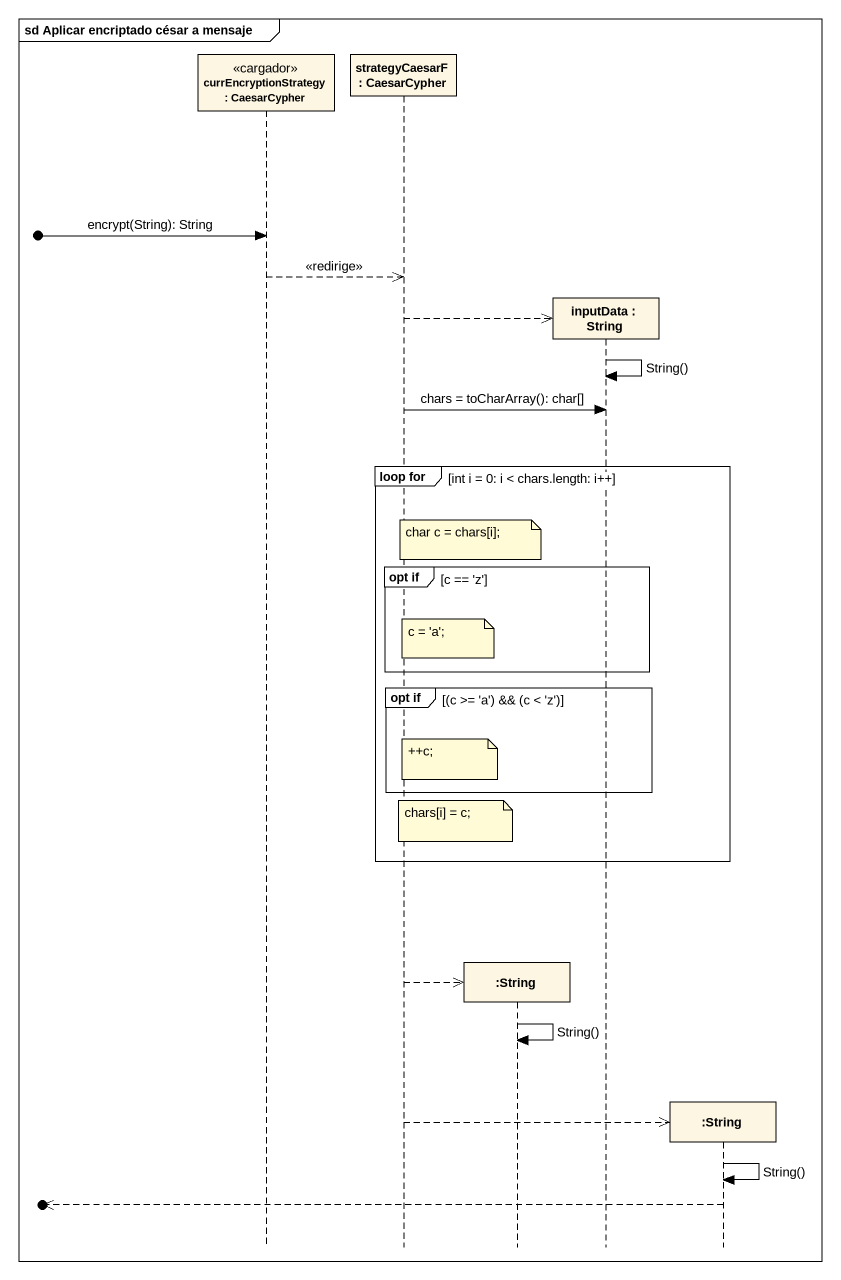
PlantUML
@startuml
mainframe sd Aplicar encriptado césar a mensaje
hide footbox
participant "currEncryptionStrategy : CaesarCypher" as currEncryptionStrategy <<cargador>>
participant "strategyCaesarF : CaesarCypher" as strategyCaesarF
participant ":String" as String
participant "inputData : String" as inputData
participant ":String" as String_2

[o-> currEncryptionStrategy : encrypt(String): String
currEncryptionStrategy -->> strategyCaesarF : <<redirige>>
strategyCaesarF -->> inputData **
inputData -> inputData : String()
strategyCaesarF -> inputData : chars = toCharArray(): char[]
group loop for [int i = 0: i < chars.length: i++]
  note over String : char c = chars[i];
  group opt if [c == 'z']
    note over strategyCaesarF : c = 'a';
  end
  group opt if [(c >= 'a') && (c < 'z')]
    note over strategyCaesarF : ++c;
  end
  note over strategyCaesarF : chars[i] = c;
end
strategyCaesarF -->> String **
String -> String : String()
strategyCaesarF -->> String_2 **
String_2 -> String_2 : String()
[o<<-- String_2
@enduml
